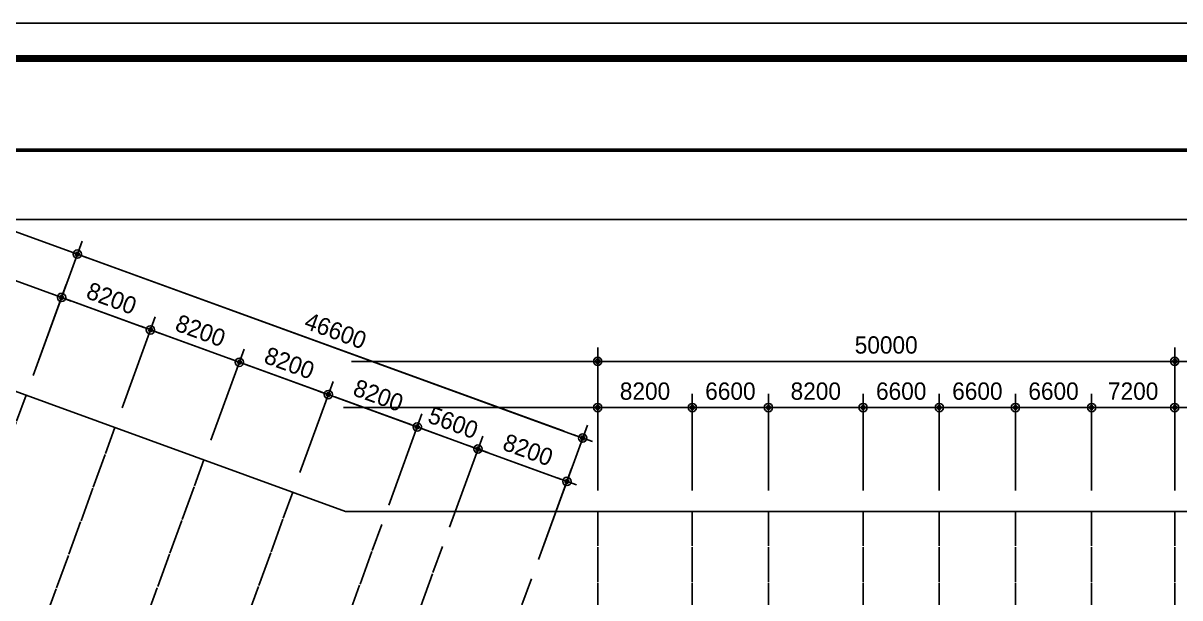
# Model space of a CAD drawing. Extents: x -1102843 to -854660, y -1929973 to -1754472.
# Drawn here: x -1005085 to -904853, y -1804280 to -1754472 of the extents above; entities that cross this region are included whole.
import ezdxf

# ---------------------------------------------------------------- set-up
doc = ezdxf.new("R2010")
doc.units = 0
doc.header["$LTSCALE"] = 100
doc.header["$MEASUREMENT"] = 0
doc.linetypes.add('CEN', pattern=[62, 60, -1, 0, -1])
doc.layers.get('0').update_dxf_attribs({"linetype": 'CONTINUOUS'})
doc.layers.get('DEFPOINTS').update_dxf_attribs({"color": 114, "linetype": 'CONTINUOUS'})
for name, color, linetype in [('!!0-Cen', 174, 'CEN'), ('7DIM', 7, 'CONTINUOUS'), ('Dim', 7, 'CONTINUOUS'), ('TITLE-BOX', 5, 'CONTINUOUS')]:
    doc.layers.add(name, color=color, linetype=linetype)
doc.layers.add('DEFPOINT', color=135, linetype='CONTINUOUS', plot=False)
doc.styles.add('굴림', font='Gulim.ttf')
doc.styles.add('나눔고딕', font='Dotum.ttf')
doc.styles.add('돋움', font='Dotum.ttf', dxfattribs={"width": 0.8})
doc.dimstyles.new('DIM1', dxfattribs={"dimscale": 300, "dimtxt": 3, "dimasz": 1, "dimexe": 2, "dimexo": 3, "dimgap": 1.1, "dimtad": 1, "dimdec": 0, "dimdsep": 46, "dimtxsty": '돋움', "dimblk": 'DIMDOT', "dimcen": 1.25, "dimclrd": 256, "dimclre": 7, "dimclrt": 20, "dimadec": 0, "dimazin": 0, "dimtfac": 1, "dimtdec": 0, "dimtix": 1, "dimtmove": 2, "dimatfit": 2, "dimfxl": 1, "dimtolj": 1, "dimarcsym": 0})

# ---------------------------------------------------------------- blocks, each defined once
blk = doc.blocks.new('DIMDOT')
at = {"layer": '7DIM'}
blk.add_line((-1.5, 0), (1.5, 0), dxfattribs=at)
for radius in [0.6, 0.28]:
    blk.add_circle((0, 0), radius, dxfattribs=at)
blk = doc.blocks.new('*D401')
at = {"layer": 'DEFPOINTS', "color": 0, "transparency": 16777216}
for p in [(-947100, -1787784), (-955300, -1796784, 0), (-947100, -1796784, 0)]:
    blk.add_point(p, dxfattribs=at)
at = {"layer": 'Dim', "color": 7, "lineweight": -2, "transparency": 16777216}
for p, q in [((-955300, -1794984), (-955300, -1786584)), ((-947100, -1794984), (-947100, -1786584))]:
    blk.add_line(p, q, dxfattribs=at)
at = {"layer": 'Dim', "lineweight": -2, "transparency": 16777216}
blk.add_line((-954700, -1787784), (-947700, -1787784), dxfattribs=at)
at = {"layer": 'Dim', "lineweight": -2, "transparency": 16777216, "xscale": 600, "yscale": 600, "zscale": 600, "rotation": 180}
blk.add_blockref('DIMDOT', (-955300, -1787784), dxfattribs=at)
at = {"layer": 'Dim', "lineweight": -2, "transparency": 16777216, "xscale": 600, "yscale": 600, "zscale": 600}
blk.add_blockref('DIMDOT', (-947100, -1787784), dxfattribs=at)
at = {"layer": 'Dim', "color": 3, "transparency": 16777216, "insert": (-951200, -1786373), "char_height": 1500, "attachment_point": 5, "style": '굴림'}
blk.add_mtext('\\A1;8200', dxfattribs=at)
blk = doc.blocks.new('*D402')
at = {"layer": 'DEFPOINTS', "color": 0, "transparency": 16777216}
for p in [(-940500, -1787784), (-947100, -1796784, 0), (-940500, -1796784, 0)]:
    blk.add_point(p, dxfattribs=at)
at = {"layer": 'Dim', "color": 7, "lineweight": -2, "transparency": 16777216}
for p, q in [((-947100, -1794984), (-947100, -1786584)), ((-940500, -1794984), (-940500, -1786584))]:
    blk.add_line(p, q, dxfattribs=at)
at = {"layer": 'Dim', "lineweight": -2, "transparency": 16777216}
blk.add_line((-946500, -1787784), (-941100, -1787784), dxfattribs=at)
at = {"layer": 'Dim', "lineweight": -2, "transparency": 16777216, "xscale": 600, "yscale": 600, "zscale": 600, "rotation": 180}
blk.add_blockref('DIMDOT', (-947100, -1787784), dxfattribs=at)
at = {"layer": 'Dim', "lineweight": -2, "transparency": 16777216, "xscale": 600, "yscale": 600, "zscale": 600}
blk.add_blockref('DIMDOT', (-940500, -1787784), dxfattribs=at)
at = {"layer": 'Dim', "color": 3, "transparency": 16777216, "insert": (-943800, -1786373), "char_height": 1500, "attachment_point": 5, "style": '굴림'}
blk.add_mtext('\\A1;6600', dxfattribs=at)
blk = doc.blocks.new('*D403')
at = {"layer": 'DEFPOINTS', "color": 0, "transparency": 16777216}
for p in [(-932300, -1787784), (-940500, -1796784, 0), (-932300, -1796784, 0)]:
    blk.add_point(p, dxfattribs=at)
at = {"layer": 'Dim', "color": 7, "lineweight": -2, "transparency": 16777216}
for p, q in [((-940500, -1794984), (-940500, -1786584)), ((-932300, -1794984), (-932300, -1786584))]:
    blk.add_line(p, q, dxfattribs=at)
at = {"layer": 'Dim', "lineweight": -2, "transparency": 16777216}
blk.add_line((-939900, -1787784), (-932900, -1787784), dxfattribs=at)
at = {"layer": 'Dim', "lineweight": -2, "transparency": 16777216, "xscale": 600, "yscale": 600, "zscale": 600, "rotation": 180}
blk.add_blockref('DIMDOT', (-940500, -1787784), dxfattribs=at)
at = {"layer": 'Dim', "lineweight": -2, "transparency": 16777216, "xscale": 600, "yscale": 600, "zscale": 600}
blk.add_blockref('DIMDOT', (-932300, -1787784), dxfattribs=at)
at = {"layer": 'Dim', "color": 3, "transparency": 16777216, "insert": (-936400, -1786373), "char_height": 1500, "attachment_point": 5, "style": '굴림'}
blk.add_mtext('\\A1;8200', dxfattribs=at)
blk = doc.blocks.new('*D405')
at = {"layer": 'DEFPOINTS', "color": 0, "transparency": 16777216}
for p in [(-905300, -1787784), (-912500, -1796784, 0), (-905300, -1796784, 0)]:
    blk.add_point(p, dxfattribs=at)
at = {"layer": 'Dim', "color": 7, "lineweight": -2, "transparency": 16777216}
for p, q in [((-912500, -1794984), (-912500, -1786584)), ((-905300, -1794984), (-905300, -1786584))]:
    blk.add_line(p, q, dxfattribs=at)
at = {"layer": 'Dim', "lineweight": -2, "transparency": 16777216}
blk.add_line((-911900, -1787784), (-905900, -1787784), dxfattribs=at)
at = {"layer": 'Dim', "lineweight": -2, "transparency": 16777216, "xscale": 600, "yscale": 600, "zscale": 600, "rotation": 180}
blk.add_blockref('DIMDOT', (-912500, -1787784), dxfattribs=at)
at = {"layer": 'Dim', "lineweight": -2, "transparency": 16777216, "xscale": 600, "yscale": 600, "zscale": 600}
blk.add_blockref('DIMDOT', (-905300, -1787784), dxfattribs=at)
at = {"layer": 'Dim', "color": 3, "transparency": 16777216, "insert": (-908900, -1786373), "char_height": 1500, "attachment_point": 5, "style": '굴림'}
blk.add_mtext('\\A1;7200', dxfattribs=at)
blk = doc.blocks.new('*D406')
at = {"layer": 'DEFPOINTS', "color": 0, "transparency": 16777216}
for p in [(-905300, -1783784), (-955300, -1796784, 0), (-905300, -1796784, 0)]:
    blk.add_point(p, dxfattribs=at)
at = {"layer": 'Dim', "color": 7, "lineweight": -2, "transparency": 16777216}
for p, q in [((-955300, -1794984), (-955300, -1782584)), ((-905300, -1794984), (-905300, -1782584))]:
    blk.add_line(p, q, dxfattribs=at)
at = {"layer": 'Dim', "lineweight": -2, "transparency": 16777216}
blk.add_line((-954700, -1783784), (-905900, -1783784), dxfattribs=at)
at = {"layer": 'Dim', "lineweight": -2, "transparency": 16777216, "xscale": 600, "yscale": 600, "zscale": 600, "rotation": 180}
blk.add_blockref('DIMDOT', (-955300, -1783784), dxfattribs=at)
at = {"layer": 'Dim', "lineweight": -2, "transparency": 16777216, "xscale": 600, "yscale": 600, "zscale": 600}
blk.add_blockref('DIMDOT', (-905300, -1783784), dxfattribs=at)
at = {"layer": 'Dim', "color": 3, "transparency": 16777216, "insert": (-930300, -1782373), "char_height": 1500, "attachment_point": 5, "style": '굴림'}
blk.add_mtext('\\A1;50000', dxfattribs=at)
blk = doc.blocks.new('*D407')
at = {"layer": 'DEFPOINTS', "color": 0, "transparency": 16777216}
for p in [(-925700, -1787784), (-932300, -1796784, 0), (-925700, -1796784, 0)]:
    blk.add_point(p, dxfattribs=at)
at = {"layer": 'Dim', "color": 7, "lineweight": -2, "transparency": 16777216}
for p, q in [((-932300, -1794984), (-932300, -1786584)), ((-925700, -1794984), (-925700, -1786584))]:
    blk.add_line(p, q, dxfattribs=at)
at = {"layer": 'Dim', "lineweight": -2, "transparency": 16777216}
blk.add_line((-931700, -1787784), (-926300, -1787784), dxfattribs=at)
at = {"layer": 'Dim', "lineweight": -2, "transparency": 16777216, "xscale": 600, "yscale": 600, "zscale": 600, "rotation": 180}
blk.add_blockref('DIMDOT', (-932300, -1787784), dxfattribs=at)
at = {"layer": 'Dim', "lineweight": -2, "transparency": 16777216, "xscale": 600, "yscale": 600, "zscale": 600}
blk.add_blockref('DIMDOT', (-925700, -1787784), dxfattribs=at)
at = {"layer": 'Dim', "color": 3, "transparency": 16777216, "insert": (-929000, -1786373), "char_height": 1500, "attachment_point": 5, "style": '굴림'}
blk.add_mtext('\\A1;6600', dxfattribs=at)
blk = doc.blocks.new('*D408')
at = {"layer": 'DEFPOINTS', "color": 0, "transparency": 16777216}
for p in [(-919100, -1787784), (-925700, -1796784, 0), (-919100, -1796784, 0)]:
    blk.add_point(p, dxfattribs=at)
at = {"layer": 'Dim', "color": 7, "lineweight": -2, "transparency": 16777216}
for p, q in [((-925700, -1794984), (-925700, -1786584)), ((-919100, -1794984), (-919100, -1786584))]:
    blk.add_line(p, q, dxfattribs=at)
at = {"layer": 'Dim', "lineweight": -2, "transparency": 16777216}
blk.add_line((-925100, -1787784), (-919700, -1787784), dxfattribs=at)
at = {"layer": 'Dim', "lineweight": -2, "transparency": 16777216, "xscale": 600, "yscale": 600, "zscale": 600, "rotation": 180}
blk.add_blockref('DIMDOT', (-925700, -1787784), dxfattribs=at)
at = {"layer": 'Dim', "lineweight": -2, "transparency": 16777216, "xscale": 600, "yscale": 600, "zscale": 600}
blk.add_blockref('DIMDOT', (-919100, -1787784), dxfattribs=at)
at = {"layer": 'Dim', "color": 3, "transparency": 16777216, "insert": (-922400, -1786373), "char_height": 1500, "attachment_point": 5, "style": '굴림'}
blk.add_mtext('\\A1;6600', dxfattribs=at)
blk = doc.blocks.new('*D409')
at = {"layer": 'DEFPOINTS', "color": 0, "transparency": 16777216}
for p in [(-994051, -1781054), (-1004835, -1786707, 0), (-997130, -1789511, 0)]:
    blk.add_point(p, dxfattribs=at)
at = {"layer": 'Dim', "color": 7, "lineweight": -2, "transparency": 16777216}
for p, q in [((-1004219, -1785015), (-1001346, -1777122)), ((-996514, -1787820), (-993641, -1779926))]:
    blk.add_line(p, q, dxfattribs=at)
at = {"layer": 'Dim', "lineweight": -2, "transparency": 16777216}
blk.add_line((-1001193, -1778455), (-994615, -1780849), dxfattribs=at)
at = {"layer": 'Dim', "lineweight": -2, "transparency": 16777216, "xscale": 600, "yscale": 600, "zscale": 600}
for p, rotation in [((-1001757, -1778249), 160.0000000027663), ((-994051, -1781054), 340.0000000027663)]:
    blk.add_blockref('DIMDOT', p, dxfattribs=dict(at, rotation=rotation))
at = {"layer": 'Dim', "color": 3, "transparency": 16777216, "insert": (-997422, -1778326), "char_height": 1500, "attachment_point": 5, "rotation": 340, "style": '굴림'}
blk.add_mtext('\\A1;8200', dxfattribs=at)
blk = doc.blocks.new('*D410')
at = {"layer": 'DEFPOINTS', "color": 0, "transparency": 16777216}
for p in [(-986346, -1783858), (-997130, -1789511, 0), (-989424, -1792316)]:
    blk.add_point(p, dxfattribs=at)
at = {"layer": 'Dim', "color": 7, "lineweight": -2, "transparency": 16777216}
for p, q in [((-996514, -1787820), (-993641, -1779926)), ((-988808, -1790624), (-985935, -1782731))]:
    blk.add_line(p, q, dxfattribs=at)
at = {"layer": 'Dim', "lineweight": -2, "transparency": 16777216}
blk.add_line((-993488, -1781259), (-986910, -1783653), dxfattribs=at)
at = {"layer": 'Dim', "lineweight": -2, "transparency": 16777216, "xscale": 600, "yscale": 600, "zscale": 600}
for p, rotation in [((-994051, -1781054), 160.0000000027334), ((-986346, -1783858), 340.0000000027333)]:
    blk.add_blockref('DIMDOT', p, dxfattribs=dict(at, rotation=rotation))
at = {"layer": 'Dim', "color": 3, "transparency": 16777216, "insert": (-989716, -1781130), "char_height": 1500, "attachment_point": 5, "rotation": 340, "style": '굴림'}
blk.add_mtext('\\A1;8200', dxfattribs=at)
blk = doc.blocks.new('*D411')
at = {"layer": 'DEFPOINTS', "color": 0, "transparency": 16777216}
for p in [(-978640, -1786663), (-989424, -1792316, 0), (-981719, -1795120, 0)]:
    blk.add_point(p, dxfattribs=at)
at = {"layer": 'Dim', "color": 7, "lineweight": -2, "transparency": 16777216}
for p, q in [((-988808, -1790624), (-985935, -1782731)), ((-981103, -1793429), (-978230, -1785535))]:
    blk.add_line(p, q, dxfattribs=at)
at = {"layer": 'Dim', "lineweight": -2, "transparency": 16777216}
blk.add_line((-985782, -1784064), (-979204, -1786458), dxfattribs=at)
at = {"layer": 'Dim', "lineweight": -2, "transparency": 16777216, "xscale": 600, "yscale": 600, "zscale": 600}
for p, rotation in [((-986346, -1783858), 160.0000000027673), ((-978640, -1786663), 340.0000000027673)]:
    blk.add_blockref('DIMDOT', p, dxfattribs=dict(at, rotation=rotation))
at = {"layer": 'Dim', "color": 3, "transparency": 16777216, "insert": (-982011, -1783935), "char_height": 1500, "attachment_point": 5, "rotation": 340, "style": '굴림'}
blk.add_mtext('\\A1;8200', dxfattribs=at)
blk = doc.blocks.new('*D412')
at = {"layer": 'DEFPOINTS', "color": 0, "transparency": 16777216}
for p in [(-970935, -1789468), (-981719, -1795120, 0), (-974013, -1797925, 0)]:
    blk.add_point(p, dxfattribs=at)
at = {"layer": 'Dim', "color": 7, "lineweight": -2, "transparency": 16777216}
for p, q in [((-981103, -1793429), (-978230, -1785535)), ((-973397, -1796233), (-970525, -1788340))]:
    blk.add_line(p, q, dxfattribs=at)
at = {"layer": 'Dim', "lineweight": -2, "transparency": 16777216}
blk.add_line((-978077, -1786868), (-971499, -1789262), dxfattribs=at)
at = {"layer": 'Dim', "lineweight": -2, "transparency": 16777216, "xscale": 600, "yscale": 600, "zscale": 600}
for p, rotation in [((-978640, -1786663), 160.0000000028091), ((-970935, -1789468), 340.0000000028091)]:
    blk.add_blockref('DIMDOT', p, dxfattribs=dict(at, rotation=rotation))
at = {"layer": 'Dim', "color": 3, "transparency": 16777216, "insert": (-974305, -1786739), "char_height": 1500, "attachment_point": 5, "rotation": 340, "style": '굴림'}
blk.add_mtext('\\A1;8200', dxfattribs=at)
blk = doc.blocks.new('*D413')
at = {"layer": 'DEFPOINTS', "color": 0, "transparency": 16777216}
for p in [(-965673, -1791383), (-974013, -1797925, 0), (-968751, -1799840, 0)]:
    blk.add_point(p, dxfattribs=at)
at = {"layer": 'Dim', "color": 7, "lineweight": -2, "transparency": 16777216}
for p, q in [((-973397, -1796233), (-970525, -1788340)), ((-968135, -1798149), (-965262, -1790255))]:
    blk.add_line(p, q, dxfattribs=at)
at = {"layer": 'Dim', "lineweight": -2, "transparency": 16777216}
for p, q in [((-971499, -1789262), (-972063, -1789057)), ((-970935, -1789468), (-965673, -1791383)), ((-965109, -1791588), (-964545, -1791793))]:
    blk.add_line(p, q, dxfattribs=at)
at = {"layer": 'Dim', "lineweight": -2, "transparency": 16777216, "xscale": 600, "yscale": 600, "zscale": 600}
for p, rotation in [((-970935, -1789468), 340.0000000027672), ((-965673, -1791383), 160.0000000027672)]:
    blk.add_blockref('DIMDOT', p, dxfattribs=dict(at, rotation=rotation))
at = {"layer": 'Dim', "color": 3, "transparency": 16777216, "insert": (-967821, -1789099), "char_height": 1500, "attachment_point": 5, "rotation": 340, "style": '굴림'}
blk.add_mtext('\\A1;5600', dxfattribs=at)
blk = doc.blocks.new('*D414')
at = {"layer": 'DEFPOINTS', "color": 0, "transparency": 16777216}
for p in [(-957967, -1794188), (-968751, -1799840, 0), (-961045, -1802645, 0)]:
    blk.add_point(p, dxfattribs=at)
at = {"layer": 'Dim', "color": 7, "lineweight": -2, "transparency": 16777216}
for p, q in [((-968135, -1798149), (-965262, -1790255)), ((-960430, -1800953), (-957557, -1793060))]:
    blk.add_line(p, q, dxfattribs=at)
at = {"layer": 'Dim', "lineweight": -2, "transparency": 16777216}
blk.add_line((-965109, -1791588), (-958531, -1793982), dxfattribs=at)
at = {"layer": 'Dim', "lineweight": -2, "transparency": 16777216, "xscale": 600, "yscale": 600, "zscale": 600}
for p, rotation in [((-965673, -1791383), 160.0000000027647), ((-957967, -1794188), 340.0000000027647)]:
    blk.add_blockref('DIMDOT', p, dxfattribs=dict(at, rotation=rotation))
at = {"layer": 'Dim', "color": 3, "transparency": 16777216, "insert": (-961337, -1791459), "char_height": 1500, "attachment_point": 5, "rotation": 340, "style": '굴림'}
blk.add_mtext('\\A1;8200', dxfattribs=at)
blk = doc.blocks.new('*D415')
at = {"layer": 'DEFPOINTS', "color": 0, "transparency": 16777216}
for p in [(-1004835, -1786707, 0), (-956599, -1790429), (-961045, -1802645, 0)]:
    blk.add_point(p, dxfattribs=at)
at = {"layer": 'Dim', "color": 7, "lineweight": -2, "transparency": 16777216}
for p, q in [((-1004219, -1785015), (-999978, -1773363)), ((-960430, -1800953), (-956189, -1789301))]:
    blk.add_line(p, q, dxfattribs=at)
at = {"layer": 'Dim', "lineweight": -2, "transparency": 16777216}
blk.add_line((-999825, -1774696), (-957163, -1790224), dxfattribs=at)
at = {"layer": 'Dim', "lineweight": -2, "transparency": 16777216, "xscale": 600, "yscale": 600, "zscale": 600}
for p, rotation in [((-1000389, -1774491), 160.0000000027711), ((-956599, -1790429), 340.0000000027711)]:
    blk.add_blockref('DIMDOT', p, dxfattribs=dict(at, rotation=rotation))
at = {"layer": 'Dim', "color": 3, "transparency": 16777216, "insert": (-978011, -1781134), "char_height": 1500, "attachment_point": 5, "rotation": 340, "style": '굴림'}
blk.add_mtext('\\A1;46600', dxfattribs=at)
blk = doc.blocks.new('*D437')
at = {"layer": 'DEFPOINTS', "color": 0, "transparency": 16777216}
for p in [(-912500, -1787784), (-919100, -1796784, 0), (-912500, -1796784, 0)]:
    blk.add_point(p, dxfattribs=at)
at = {"layer": 'Dim', "color": 7, "lineweight": -2, "transparency": 16777216}
for p, q in [((-919100, -1794984), (-919100, -1786584)), ((-912500, -1794984), (-912500, -1786584))]:
    blk.add_line(p, q, dxfattribs=at)
at = {"layer": 'Dim', "lineweight": -2, "transparency": 16777216}
blk.add_line((-918500, -1787784), (-913100, -1787784), dxfattribs=at)
at = {"layer": 'Dim', "lineweight": -2, "transparency": 16777216, "xscale": 600, "yscale": 600, "zscale": 600, "rotation": 180}
blk.add_blockref('DIMDOT', (-919100, -1787784), dxfattribs=at)
at = {"layer": 'Dim', "lineweight": -2, "transparency": 16777216, "xscale": 600, "yscale": 600, "zscale": 600}
blk.add_blockref('DIMDOT', (-912500, -1787784), dxfattribs=at)
at = {"layer": 'Dim', "color": 3, "transparency": 16777216, "insert": (-915800, -1786373), "char_height": 1500, "attachment_point": 5, "style": '굴림'}
blk.add_mtext('\\A1;6600', dxfattribs=at)
blk = doc.blocks.new('S-Form')
at = {"layer": 'DEFPOINT', "color": 161}
blk.add_line((-1841275, -1771480), (-1602266, -1771480), dxfattribs=at)
for points in [[(-1847391, -1929973), (-1599208, -1929973), (-1599208, -1754472), (-1847391, -1754472)], [(-1841275, -1757530), (-1602266, -1757530), (-1602266, -1926915), (-1841275, -1926915)]]:
    blk.add_lwpolyline(points, close=True, dxfattribs=at)
at = {"layer": 'DEFPOINT', "color": 129, "linetype": 'Continuous'}
blk.add_lwpolyline([(-1599208, -1754472), (-1847391, -1754472), (-1847391, -1929973), (-1599208, -1929973)], close=True, dxfattribs=at)
at = {"layer": 'TITLE-BOX', "color": 2}
for points, const_width in [([(-1841275, -1757530), (-1602266, -1757530)], 612), ([(-1841275, -1765480), (-1602266, -1765480)], 306)]:
    blk.add_lwpolyline(points, dxfattribs=dict(at, const_width=const_width))

msp = doc.modelspace()

# ---------------------------------------------------------------- linework, layer by layer
at = {"layer": '!!0-Cen', "ltscale": 0.5}
for p, q in [((-1024740.6, -1841396.7, 0), (-1004835.1, -1786706.6, 0)), ((-1017035.1, -1844201.3, 0), (-997129.6, -1789511.2, 0)), ((-1009329.7, -1847005.8, 0), (-989424.1, -1792315.7, 0)), ((-1001624.2, -1849810.4, 0), (-981718.6, -1795120.3, 0)), ((-955299.6, -1796784.4, 0), (-955299.6, -1845684.4, 0)), ((-947099.6, -1796784.4, 0), (-947099.6, -1845684.4, 0)), ((-940499.6, -1796784.4, 0), (-940499.6, -1845684.4, 0)), ((-932299.6, -1796784.4, 0), (-932299.6, -1845684.4, 0)), ((-925699.6, -1796784.4, 0), (-925699.6, -1845684.4, 0)), ((-919099.6, -1796784.4, 0), (-919099.6, -1845684.4, 0)), ((-912499.6, -1796784.4, 0), (-912499.6, -1845684.4, 0)), ((-905299.6, -1796784.4, 0), (-905299.6, -1845684.4, 0)), ((-993918.7, -1852615, 0), (-974013.1, -1797924.9, 0)), ((-988656.4, -1854530.3, 0), (-968750.9, -1799840.2, 0)), ((-980950.9, -1857334.9, 0), (-961045.4, -1802644.7, 0))]:
    msp.add_line(p, q, dxfattribs=at)
at = {"layer": 'DEFPOINT', "linetype": 'Continuous'}
for p, q in [((-958196.6, -1789847.3, 0), (-1036754.9, -1761254.4, 0)), ((-959564.7, -1793606.1, 0), (-1034364.2, -1766381.3, 0)), ((-977146.5, -1796784.4, 0), (-1028985.2, -1777916.7, 0)), ((-976617.5, -1783784.4, 0), (-885545.6, -1783784.4, 0)), ((-977322.8, -1787784.4, 0), (-889545.6, -1787784.4, 0)), ((-977146.5, -1796784.4, 0), (-898545.6, -1796784.4, 0))]:
    msp.add_line(p, q, dxfattribs=at)

# ---------------------------------------------------------------- block references
msp.add_blockref('S-Form', (744547.7, 0))

# ---------------------------------------------------------------- dimensions: what is measured, and where the dimension line sits
at = {"layer": 'Dim'}
for p1, p2, distance, picture, middle in [((-1004835.1, -1786706.6, 0), (-961045.4, -1802644.7, 0), 13000, '*D415', (-978011.4, -1781133.7)), ((-1004835.1, -1786706.6, 0), (-997129.6, -1789511.2, 0), 9000, '*D409', (-997421.5, -1778325.7)), ((-997129.6, -1789511.2, 0), (-989424.1, -1792315.7), 9000, '*D410', (-989716.1, -1781130.3)), ((-955299.6, -1796784.4, 0), (-905299.6, -1796784.4, 0), 13000, '*D406', (-930299.6, -1782373.4)), ((-989424.1, -1792315.7, 0), (-981718.6, -1795120.3, 0), 9000, '*D411', (-982010.6, -1783934.9)), ((-981718.6, -1795120.3, 0), (-974013.1, -1797924.9, 0), 9000, '*D412', (-974305.1, -1786739.4)), ((-955299.6, -1796784.4, 0), (-947099.6, -1796784.4, 0), 9000, '*D401', (-951199.6, -1786373.4, 0)), ((-947099.6, -1796784.4, 0), (-940499.6, -1796784.4, 0), 9000, '*D402', (-943799.6, -1786373.4, 0)), ((-940499.6, -1796784.4, 0), (-932299.6, -1796784.4, 0), 9000, '*D403', (-936399.6, -1786373.4, 0)), ((-932299.6, -1796784.4, 0), (-925699.6, -1796784.4, 0), 9000, '*D407', (-928999.6, -1786373.4)), ((-925699.6, -1796784.4, 0), (-919099.6, -1796784.4, 0), 9000, '*D408', (-922399.6, -1786373.4)), ((-919099.6, -1796784.4, 0), (-912499.6, -1796784.4, 0), 9000, '*D437', (-915799.6, -1786373.4, 0)), ((-912499.6, -1796784.4, 0), (-905299.6, -1796784.4, 0), 9000, '*D405', (-908899.6, -1786373.4, 0)), ((-974013.1, -1797924.9, 0), (-968750.9, -1799840.2, 0), 9000, '*D413', (-967821.2, -1789099.4)), ((-968750.9, -1799840.2, 0), (-961045.4, -1802644.7, 0), 9000, '*D414', (-961337.3, -1791459.3))]:
    dim = msp.add_aligned_dim(p1=p1, p2=p2, distance=distance, dimstyle='DIM1', override={"dimscale": 600, "dimtxt": 2.5, "dimtxsty": '나눔고딕', "dimclrt": 3}, dxfattribs=at)
    dim.commit()
    dim.dimension.update_dxf_attribs({"geometry": picture, "text_midpoint": middle})

doc.saveas('drawing.dxf')
